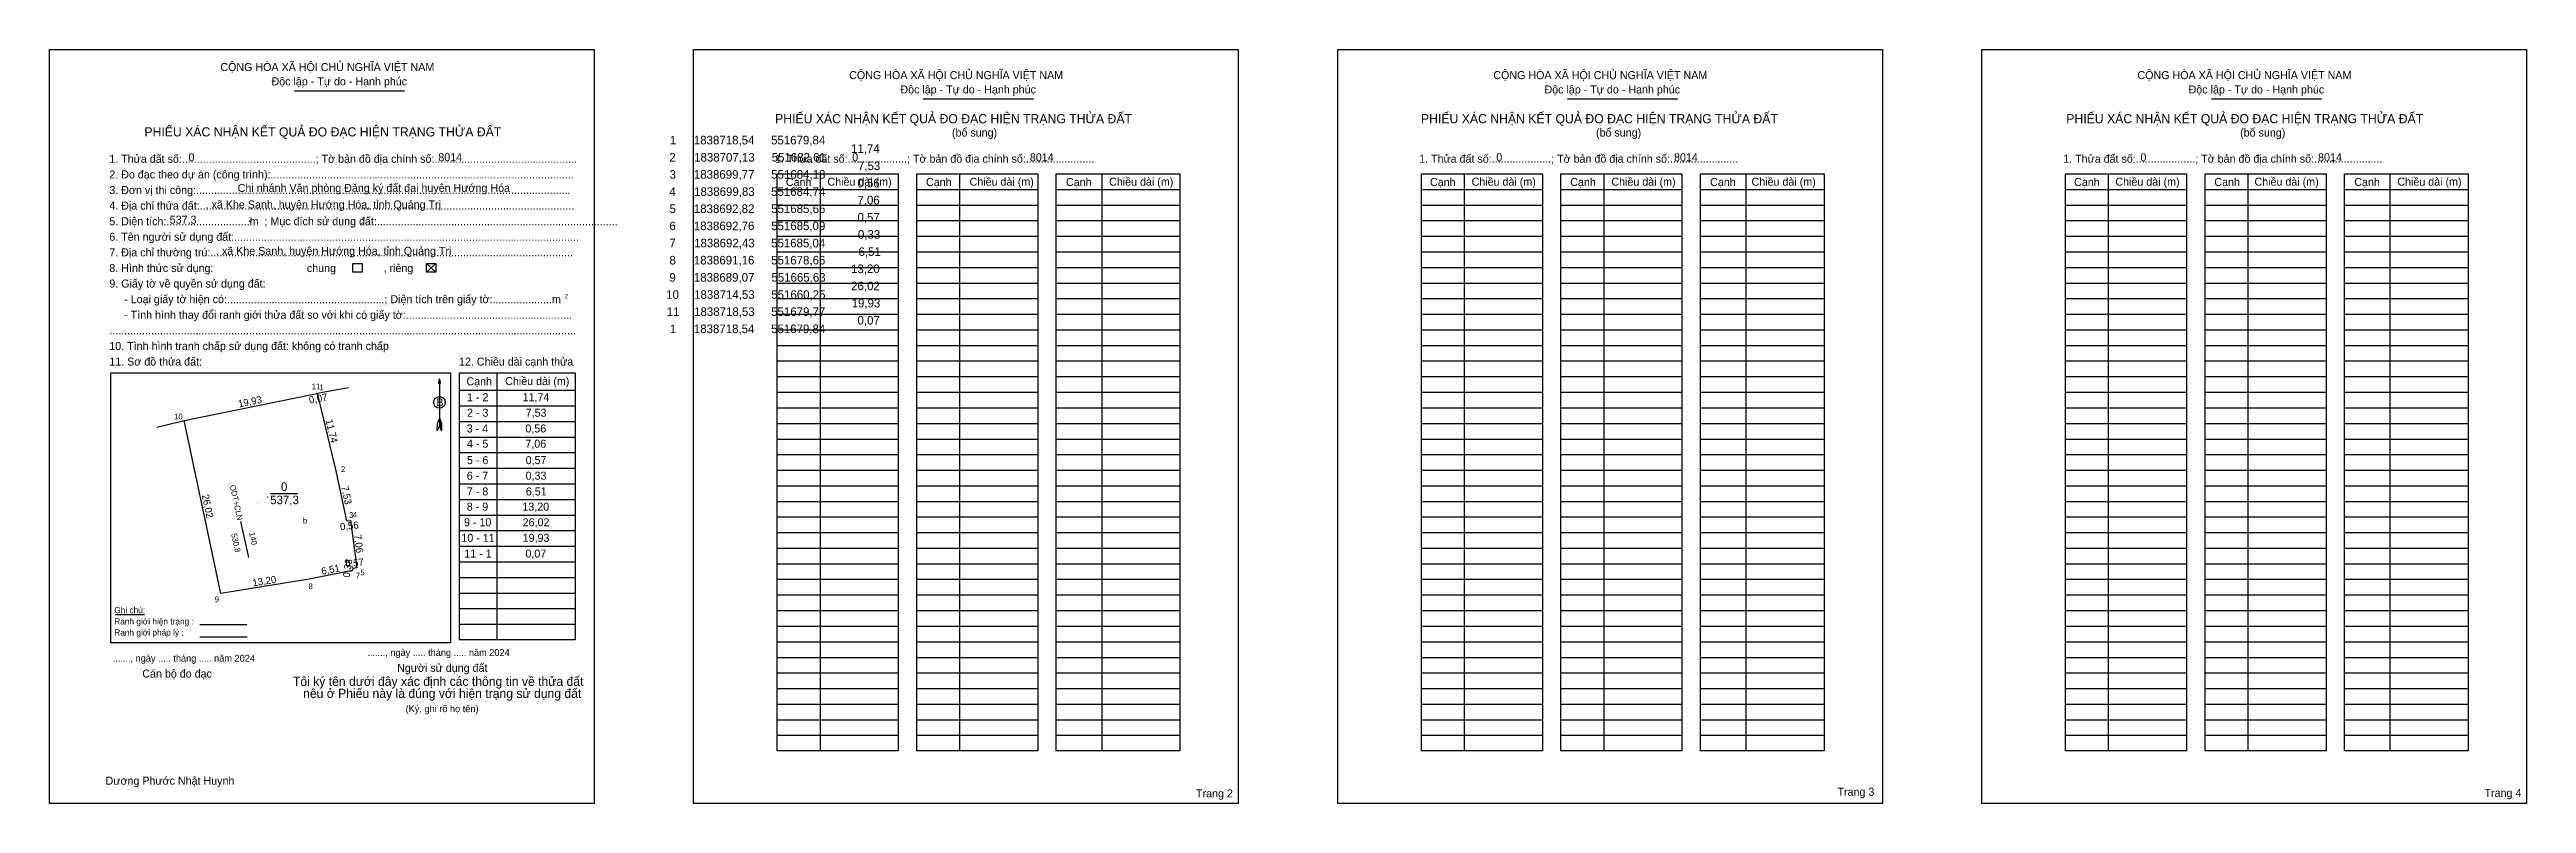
# Model space of a CAD drawing. Extents: x 551640 to 552005, y 1838658 to 1838769.
import ezdxf

# ---------------------------------------------------------------- set-up
doc = ezdxf.new("R2010")
doc.units = 0
for name, color, linetype in [('Level 1', 7, 'Continuous'), ('Level 10', 7, 'Continuous'), ('Level 13', 7, 'Continuous'), ('Level 16', 7, 'Continuous'), ('Level 18', 7, 'Continuous'), ('Level 2', 7, 'Continuous'), ('Level 23', 7, 'Continuous'), ('Level 4', 7, 'Continuous'), ('Level 48', 7, 'Continuous'), ('Level 49', 7, 'Continuous'), ('Level 50', 7, 'Continuous'), ('Level 52', 7, 'Continuous'), ('Level 53', 7, 'Continuous'), ('Level 6', 7, 'Continuous'), ('Level 9', 7, 'Continuous')]:
    doc.layers.add(name, color=color, linetype=linetype)

msp = doc.modelspace()

# ---------------------------------------------------------------- linework, layer by layer
at = {"layer": 'Level 1'}
for p, q in [((551640.4, 1838769.15), (551640.4, 1838769.15)), ((551735.32, 1838769.15), (551735.32, 1838769.15)), ((551676.48, 1838763.07), (551692.71, 1838763.07)), ((551769.15, 1838761.89), (551785.38, 1838761.89)), ((551864.07, 1838761.89), (551880.3, 1838761.89)), ((551958.99, 1838761.89), (551975.22, 1838761.89)), ((551753.95, 1838750.85), (551753.95, 1838665.88)), ((551774.51, 1838750.85), (551774.51, 1838665.88)), ((551795.46, 1838750.85), (551795.46, 1838665.88)), ((551848.87, 1838750.85), (551848.87, 1838665.88)), ((551869.43, 1838750.85), (551869.43, 1838665.88)), ((551890.38, 1838750.85), (551890.38, 1838665.88)), ((551943.79, 1838750.85), (551943.79, 1838665.88)), ((551964.35, 1838750.85), (551964.35, 1838665.88)), ((551985.29, 1838750.85), (551985.29, 1838665.88)), ((551747.64, 1838748.56), (551765.47, 1838748.56)), ((551768.2, 1838748.56), (551786.03, 1838748.56)), ((551788.76, 1838748.56), (551806.98, 1838748.56)), ((551842.56, 1838748.56), (551860.39, 1838748.56)), ((551863.12, 1838748.56), (551880.95, 1838748.56)), ((551883.68, 1838748.56), (551901.9, 1838748.56)), ((551937.48, 1838748.56), (551955.31, 1838748.56)), ((551958.04, 1838748.56), (551975.87, 1838748.56)), ((551978.6, 1838748.56), (551996.81, 1838748.56)), ((551747.64, 1838746.26), (551765.47, 1838746.26)), ((551747.64, 1838743.96), (551765.47, 1838743.96)), ((551768.2, 1838746.26), (551786.03, 1838746.26)), ((551768.2, 1838743.96), (551786.03, 1838743.96)), ((551788.76, 1838746.26), (551806.98, 1838746.26)), ((551788.76, 1838743.96), (551806.98, 1838743.96)), ((551842.56, 1838746.26), (551860.39, 1838746.26)), ((551842.56, 1838743.96), (551860.39, 1838743.96)), ((551863.12, 1838746.26), (551880.95, 1838746.26)), ((551863.12, 1838743.96), (551880.95, 1838743.96)), ((551883.68, 1838746.26), (551901.9, 1838746.26)), ((551883.68, 1838743.96), (551901.9, 1838743.96)), ((551937.48, 1838746.26), (551955.31, 1838746.26)), ((551937.48, 1838743.96), (551955.31, 1838743.96)), ((551958.04, 1838746.26), (551975.87, 1838746.26)), ((551958.04, 1838743.96), (551975.87, 1838743.96)), ((551978.6, 1838746.26), (551996.81, 1838746.26)), ((551978.6, 1838743.96), (551996.81, 1838743.96)), ((551747.64, 1838741.67), (551765.47, 1838741.67)), ((551768.2, 1838741.67), (551786.03, 1838741.67)), ((551788.76, 1838741.67), (551806.98, 1838741.67)), ((551842.56, 1838741.67), (551860.39, 1838741.67)), ((551863.12, 1838741.67), (551880.95, 1838741.67)), ((551883.68, 1838741.67), (551901.9, 1838741.67)), ((551937.48, 1838741.67), (551955.31, 1838741.67)), ((551958.04, 1838741.67), (551975.87, 1838741.67)), ((551978.6, 1838741.67), (551996.81, 1838741.67)), ((551695.93, 1838737.67), (551697.31, 1838736.39)), ((551695.93, 1838736.39), (551697.31, 1838737.67)), ((551747.64, 1838739.37), (551765.47, 1838739.37)), ((551747.64, 1838737.08), (551765.47, 1838737.08)), ((551768.2, 1838739.37), (551786.03, 1838739.37)), ((551768.2, 1838737.08), (551786.03, 1838737.08)), ((551788.76, 1838739.37), (551806.98, 1838739.37)), ((551788.76, 1838737.08), (551806.98, 1838737.08)), ((551842.56, 1838739.37), (551860.39, 1838739.37)), ((551842.56, 1838737.08), (551860.39, 1838737.08)), ((551863.12, 1838739.37), (551880.95, 1838739.37)), ((551863.12, 1838737.08), (551880.95, 1838737.08)), ((551883.68, 1838739.37), (551901.9, 1838739.37)), ((551883.68, 1838737.08), (551901.9, 1838737.08)), ((551937.48, 1838739.37), (551955.31, 1838739.37)), ((551937.48, 1838737.08), (551955.31, 1838737.08)), ((551958.04, 1838739.37), (551975.87, 1838739.37)), ((551958.04, 1838737.08), (551975.87, 1838737.08)), ((551978.6, 1838739.37), (551996.81, 1838739.37)), ((551978.6, 1838737.08), (551996.81, 1838737.08)), ((551747.64, 1838734.78), (551765.47, 1838734.78)), ((551747.64, 1838732.48), (551765.47, 1838732.48)), ((551768.2, 1838734.78), (551786.03, 1838734.78)), ((551768.2, 1838732.48), (551786.03, 1838732.48)), ((551788.76, 1838734.78), (551806.98, 1838734.78)), ((551788.76, 1838732.48), (551806.98, 1838732.48)), ((551842.56, 1838734.78), (551860.39, 1838734.78)), ((551842.56, 1838732.48), (551860.39, 1838732.48)), ((551863.12, 1838734.78), (551880.95, 1838734.78)), ((551863.12, 1838732.48), (551880.95, 1838732.48)), ((551883.68, 1838734.78), (551901.9, 1838734.78)), ((551883.68, 1838732.48), (551901.9, 1838732.48)), ((551937.48, 1838734.78), (551955.31, 1838734.78)), ((551937.48, 1838732.48), (551955.31, 1838732.48)), ((551958.04, 1838734.78), (551975.87, 1838734.78)), ((551958.04, 1838732.48), (551975.87, 1838732.48)), ((551978.6, 1838734.78), (551996.81, 1838734.78)), ((551978.6, 1838732.48), (551996.81, 1838732.48)), ((551747.64, 1838730.19), (551765.47, 1838730.19)), ((551768.2, 1838730.19), (551786.03, 1838730.19)), ((551788.76, 1838730.19), (551806.98, 1838730.19)), ((551842.56, 1838730.19), (551860.39, 1838730.19)), ((551863.12, 1838730.19), (551880.95, 1838730.19)), ((551883.68, 1838730.19), (551901.9, 1838730.19)), ((551937.48, 1838730.19), (551955.31, 1838730.19)), ((551958.04, 1838730.19), (551975.87, 1838730.19)), ((551978.6, 1838730.19), (551996.81, 1838730.19)), ((551747.64, 1838727.89), (551765.47, 1838727.89)), ((551747.64, 1838725.59), (551765.47, 1838725.59)), ((551768.2, 1838727.89), (551786.03, 1838727.89)), ((551768.2, 1838725.59), (551786.03, 1838725.59)), ((551788.76, 1838727.89), (551806.98, 1838727.89)), ((551788.76, 1838725.59), (551806.98, 1838725.59)), ((551842.56, 1838727.89), (551860.39, 1838727.89)), ((551842.56, 1838725.59), (551860.39, 1838725.59)), ((551863.12, 1838727.89), (551880.95, 1838727.89)), ((551863.12, 1838725.59), (551880.95, 1838725.59)), ((551883.68, 1838727.89), (551901.9, 1838727.89)), ((551883.68, 1838725.59), (551901.9, 1838725.59)), ((551937.48, 1838727.89), (551955.31, 1838727.89)), ((551937.48, 1838725.59), (551955.31, 1838725.59)), ((551958.04, 1838727.89), (551975.87, 1838727.89)), ((551958.04, 1838725.59), (551975.87, 1838725.59)), ((551978.6, 1838727.89), (551996.81, 1838727.89)), ((551978.6, 1838725.59), (551996.81, 1838725.59)), ((551649.44, 1838721.54), (551649.44, 1838721.54)), ((551706.32, 1838721.55), (551706.32, 1838682.24)), ((551747.64, 1838723.3), (551765.47, 1838723.3)), ((551768.2, 1838723.3), (551786.03, 1838723.3)), ((551788.76, 1838723.3), (551806.98, 1838723.3)), ((551842.56, 1838723.3), (551860.39, 1838723.3)), ((551863.12, 1838723.3), (551880.95, 1838723.3)), ((551883.68, 1838723.3), (551901.9, 1838723.3)), ((551937.48, 1838723.3), (551955.31, 1838723.3)), ((551958.04, 1838723.3), (551975.87, 1838723.3)), ((551978.6, 1838723.3), (551996.81, 1838723.3)), ((551697.85, 1838720.67), (551697.85, 1838713.72)), ((551700.81, 1838718.99), (551717.84, 1838718.99)), ((551747.64, 1838721), (551765.47, 1838721)), ((551747.64, 1838718.7), (551765.47, 1838718.7)), ((551768.2, 1838721), (551786.03, 1838721)), ((551768.2, 1838718.7), (551786.03, 1838718.7)), ((551788.76, 1838721), (551806.98, 1838721)), ((551788.76, 1838718.7), (551806.98, 1838718.7)), ((551842.56, 1838721), (551860.39, 1838721)), ((551842.56, 1838718.7), (551860.39, 1838718.7)), ((551863.12, 1838721), (551880.95, 1838721)), ((551863.12, 1838718.7), (551880.95, 1838718.7)), ((551883.68, 1838721), (551901.9, 1838721)), ((551883.68, 1838718.7), (551901.9, 1838718.7)), ((551937.48, 1838721), (551955.31, 1838721)), ((551937.48, 1838718.7), (551955.31, 1838718.7)), ((551958.04, 1838721), (551975.87, 1838721)), ((551958.04, 1838718.7), (551975.87, 1838718.7)), ((551978.6, 1838721), (551996.81, 1838721)), ((551978.6, 1838718.7), (551996.81, 1838718.7)), ((551697.54, 1838713.01), (551697.56, 1838714.16)), ((551697.85, 1838714.87), (551697.56, 1838714.16)), ((551697.85, 1838714.87), (551698.14, 1838714.16)), ((551697.85, 1838714.77), (551698.14, 1838714.06)), ((551697.85, 1838714.67), (551698.14, 1838713.96)), ((551697.85, 1838714.57), (551698.15, 1838713.86)), ((551697.85, 1838714.47), (551698.15, 1838713.75)), ((551697.85, 1838714.37), (551698.15, 1838713.65)), ((551697.85, 1838714.27), (551698.15, 1838713.55)), ((551697.85, 1838714.17), (551698.15, 1838713.44)), ((551698.16, 1838713.01), (551698.14, 1838714.16)), ((551700.81, 1838716.69), (551717.84, 1838716.69)), ((551700.81, 1838714.39), (551717.84, 1838714.39)), ((551747.64, 1838716.41), (551765.47, 1838716.41)), ((551768.2, 1838716.41), (551786.03, 1838716.41)), ((551788.76, 1838716.41), (551806.98, 1838716.41)), ((551842.56, 1838716.41), (551860.39, 1838716.41)), ((551863.12, 1838716.41), (551880.95, 1838716.41)), ((551883.68, 1838716.41), (551901.9, 1838716.41)), ((551937.48, 1838716.41), (551955.31, 1838716.41)), ((551958.04, 1838716.41), (551975.87, 1838716.41)), ((551978.6, 1838716.41), (551996.81, 1838716.41)), ((551697.85, 1838713.72), (551697.54, 1838713.01)), ((551697.85, 1838714.07), (551698.15, 1838713.34)), ((551697.85, 1838713.97), (551698.15, 1838713.24)), ((551697.85, 1838713.87), (551698.16, 1838713.14)), ((551697.85, 1838713.72), (551698.16, 1838713.01)), ((551700.81, 1838712.1), (551717.84, 1838712.1)), ((551747.64, 1838714.11), (551765.47, 1838714.11)), ((551747.64, 1838711.81), (551765.47, 1838711.81)), ((551768.2, 1838714.11), (551786.03, 1838714.11)), ((551768.2, 1838711.81), (551786.03, 1838711.81)), ((551788.76, 1838714.11), (551806.98, 1838714.11)), ((551788.76, 1838711.81), (551806.98, 1838711.81)), ((551842.56, 1838714.11), (551860.39, 1838714.11)), ((551842.56, 1838711.81), (551860.39, 1838711.81)), ((551863.12, 1838714.11), (551880.95, 1838714.11)), ((551863.12, 1838711.81), (551880.95, 1838711.81)), ((551883.68, 1838714.11), (551901.9, 1838714.11)), ((551883.68, 1838711.81), (551901.9, 1838711.81)), ((551937.48, 1838714.11), (551955.31, 1838714.11)), ((551937.48, 1838711.81), (551955.31, 1838711.81)), ((551958.04, 1838714.11), (551975.87, 1838714.11)), ((551958.04, 1838711.81), (551975.87, 1838711.81)), ((551978.6, 1838714.11), (551996.81, 1838714.11)), ((551978.6, 1838711.81), (551996.81, 1838711.81)), ((551700.81, 1838709.8), (551717.84, 1838709.8)), ((551700.81, 1838707.5), (551717.84, 1838707.5)), ((551747.64, 1838709.52), (551765.47, 1838709.52)), ((551747.64, 1838707.22), (551765.47, 1838707.22)), ((551768.2, 1838709.52), (551786.03, 1838709.52)), ((551768.2, 1838707.22), (551786.03, 1838707.22)), ((551788.76, 1838709.52), (551806.98, 1838709.52)), ((551788.76, 1838707.22), (551806.98, 1838707.22)), ((551842.56, 1838709.52), (551860.39, 1838709.52)), ((551842.56, 1838707.22), (551860.39, 1838707.22)), ((551863.12, 1838709.52), (551880.95, 1838709.52)), ((551863.12, 1838707.22), (551880.95, 1838707.22)), ((551883.68, 1838709.52), (551901.9, 1838709.52)), ((551883.68, 1838707.22), (551901.9, 1838707.22)), ((551937.48, 1838709.52), (551955.31, 1838709.52)), ((551937.48, 1838707.22), (551955.31, 1838707.22)), ((551958.04, 1838709.52), (551975.87, 1838709.52)), ((551958.04, 1838707.22), (551975.87, 1838707.22)), ((551978.6, 1838709.52), (551996.81, 1838709.52)), ((551978.6, 1838707.22), (551996.81, 1838707.22)), ((551700.81, 1838705.21), (551717.84, 1838705.21)), ((551747.64, 1838704.92), (551765.47, 1838704.92)), ((551768.2, 1838704.92), (551786.03, 1838704.92)), ((551788.76, 1838704.92), (551806.98, 1838704.92)), ((551842.56, 1838704.92), (551860.39, 1838704.92)), ((551863.12, 1838704.92), (551880.95, 1838704.92)), ((551883.68, 1838704.92), (551901.9, 1838704.92)), ((551937.48, 1838704.92), (551955.31, 1838704.92)), ((551958.04, 1838704.92), (551975.87, 1838704.92)), ((551978.6, 1838704.92), (551996.81, 1838704.92)), ((551700.81, 1838702.91), (551717.84, 1838702.91)), ((551700.81, 1838700.61), (551717.84, 1838700.61)), ((551747.64, 1838702.63), (551765.47, 1838702.63)), ((551747.64, 1838700.33), (551765.47, 1838700.33)), ((551768.2, 1838702.63), (551786.03, 1838702.63)), ((551768.2, 1838700.33), (551786.03, 1838700.33)), ((551788.76, 1838702.63), (551806.98, 1838702.63)), ((551788.76, 1838700.33), (551806.98, 1838700.33)), ((551842.56, 1838702.63), (551860.39, 1838702.63)), ((551842.56, 1838700.33), (551860.39, 1838700.33)), ((551863.12, 1838702.63), (551880.95, 1838702.63)), ((551863.12, 1838700.33), (551880.95, 1838700.33)), ((551883.68, 1838702.63), (551901.9, 1838702.63)), ((551883.68, 1838700.33), (551901.9, 1838700.33)), ((551937.48, 1838702.63), (551955.31, 1838702.63)), ((551937.48, 1838700.33), (551955.31, 1838700.33)), ((551958.04, 1838702.63), (551975.87, 1838702.63)), ((551958.04, 1838700.33), (551975.87, 1838700.33)), ((551978.6, 1838702.63), (551996.81, 1838702.63)), ((551978.6, 1838700.33), (551996.81, 1838700.33)), ((551700.81, 1838698.32), (551717.84, 1838698.32)), ((551700.81, 1838696.02), (551717.84, 1838696.02)), ((551747.64, 1838698.03), (551765.47, 1838698.03)), ((551768.2, 1838698.03), (551786.03, 1838698.03)), ((551788.76, 1838698.03), (551806.98, 1838698.03)), ((551842.56, 1838698.03), (551860.39, 1838698.03)), ((551863.12, 1838698.03), (551880.95, 1838698.03)), ((551883.68, 1838698.03), (551901.9, 1838698.03)), ((551937.48, 1838698.03), (551955.31, 1838698.03)), ((551958.04, 1838698.03), (551975.87, 1838698.03)), ((551978.6, 1838698.03), (551996.81, 1838698.03)), ((551700.81, 1838693.72), (551717.84, 1838693.72)), ((551747.64, 1838695.74), (551765.47, 1838695.74)), ((551747.64, 1838693.44), (551765.47, 1838693.44)), ((551768.2, 1838695.74), (551786.03, 1838695.74)), ((551768.2, 1838693.44), (551786.03, 1838693.44)), ((551788.76, 1838695.74), (551806.98, 1838695.74)), ((551788.76, 1838693.44), (551806.98, 1838693.44)), ((551842.56, 1838695.74), (551860.39, 1838695.74)), ((551842.56, 1838693.44), (551860.39, 1838693.44)), ((551863.12, 1838695.74), (551880.95, 1838695.74)), ((551863.12, 1838693.44), (551880.95, 1838693.44)), ((551883.68, 1838695.74), (551901.9, 1838695.74)), ((551883.68, 1838693.44), (551901.9, 1838693.44)), ((551937.48, 1838695.74), (551955.31, 1838695.74)), ((551937.48, 1838693.44), (551955.31, 1838693.44)), ((551958.04, 1838695.74), (551975.87, 1838695.74)), ((551958.04, 1838693.44), (551975.87, 1838693.44)), ((551978.6, 1838695.74), (551996.81, 1838695.74)), ((551978.6, 1838693.44), (551996.81, 1838693.44)), ((551700.81, 1838691.43), (551717.84, 1838691.43)), ((551700.81, 1838689.13), (551717.84, 1838689.13)), ((551747.64, 1838691.15), (551765.47, 1838691.15)), ((551747.64, 1838688.85), (551765.47, 1838688.85)), ((551768.2, 1838691.15), (551786.03, 1838691.15)), ((551768.2, 1838688.85), (551786.03, 1838688.85)), ((551788.76, 1838691.15), (551806.98, 1838691.15)), ((551788.76, 1838688.85), (551806.98, 1838688.85)), ((551842.56, 1838691.15), (551860.39, 1838691.15)), ((551842.56, 1838688.85), (551860.39, 1838688.85)), ((551863.12, 1838691.15), (551880.95, 1838691.15)), ((551863.12, 1838688.85), (551880.95, 1838688.85)), ((551883.68, 1838691.15), (551901.9, 1838691.15)), ((551883.68, 1838688.85), (551901.9, 1838688.85)), ((551937.48, 1838691.15), (551955.31, 1838691.15)), ((551937.48, 1838688.85), (551955.31, 1838688.85)), ((551958.04, 1838691.15), (551975.87, 1838691.15)), ((551958.04, 1838688.85), (551975.87, 1838688.85)), ((551978.6, 1838691.15), (551996.81, 1838691.15)), ((551978.6, 1838688.85), (551996.81, 1838688.85)), ((551700.81, 1838686.83), (551717.84, 1838686.83)), ((551747.64, 1838686.55), (551765.47, 1838686.55)), ((551768.2, 1838686.55), (551786.03, 1838686.55)), ((551788.76, 1838686.55), (551806.98, 1838686.55)), ((551842.56, 1838686.55), (551860.39, 1838686.55)), ((551863.12, 1838686.55), (551880.95, 1838686.55)), ((551883.68, 1838686.55), (551901.9, 1838686.55)), ((551937.48, 1838686.55), (551955.31, 1838686.55)), ((551958.04, 1838686.55), (551975.87, 1838686.55)), ((551978.6, 1838686.55), (551996.81, 1838686.55)), ((551696.08, 1838681.8), (551696.08, 1838681.8)), ((551700.81, 1838684.54), (551717.84, 1838684.54)), ((551747.64, 1838684.26), (551765.47, 1838684.26)), ((551747.64, 1838681.96), (551765.47, 1838681.96)), ((551768.2, 1838684.26), (551786.03, 1838684.26)), ((551768.2, 1838681.96), (551786.03, 1838681.96)), ((551788.76, 1838684.26), (551806.98, 1838684.26)), ((551788.76, 1838681.96), (551806.98, 1838681.96)), ((551842.56, 1838684.26), (551860.39, 1838684.26)), ((551842.56, 1838681.96), (551860.39, 1838681.96)), ((551863.12, 1838684.26), (551880.95, 1838684.26)), ((551863.12, 1838681.96), (551880.95, 1838681.96)), ((551883.68, 1838684.26), (551901.9, 1838684.26)), ((551883.68, 1838681.96), (551901.9, 1838681.96)), ((551937.48, 1838684.26), (551955.31, 1838684.26)), ((551937.48, 1838681.96), (551955.31, 1838681.96)), ((551958.04, 1838684.26), (551975.87, 1838684.26)), ((551958.04, 1838681.96), (551975.87, 1838681.96)), ((551978.6, 1838684.26), (551996.81, 1838684.26)), ((551978.6, 1838681.96), (551996.81, 1838681.96)), ((551747.64, 1838679.66), (551765.47, 1838679.66)), ((551768.2, 1838679.66), (551786.03, 1838679.66)), ((551788.76, 1838679.66), (551806.98, 1838679.66)), ((551842.56, 1838679.66), (551860.39, 1838679.66)), ((551863.12, 1838679.66), (551880.95, 1838679.66)), ((551883.68, 1838679.66), (551901.9, 1838679.66)), ((551937.48, 1838679.66), (551955.31, 1838679.66)), ((551958.04, 1838679.66), (551975.87, 1838679.66)), ((551978.6, 1838679.66), (551996.81, 1838679.66)), ((551747.64, 1838677.37), (551765.47, 1838677.37)), ((551747.64, 1838675.07), (551765.47, 1838675.07)), ((551768.2, 1838677.37), (551786.03, 1838677.37)), ((551768.2, 1838675.07), (551786.03, 1838675.07)), ((551788.76, 1838677.37), (551806.98, 1838677.37)), ((551788.76, 1838675.07), (551806.98, 1838675.07)), ((551842.56, 1838677.37), (551860.39, 1838677.37)), ((551842.56, 1838675.07), (551860.39, 1838675.07)), ((551863.12, 1838677.37), (551880.95, 1838677.37)), ((551863.12, 1838675.07), (551880.95, 1838675.07)), ((551883.68, 1838677.37), (551901.9, 1838677.37)), ((551883.68, 1838675.07), (551901.9, 1838675.07)), ((551937.48, 1838677.37), (551955.31, 1838677.37)), ((551937.48, 1838675.07), (551955.31, 1838675.07)), ((551958.04, 1838677.37), (551975.87, 1838677.37)), ((551958.04, 1838675.07), (551975.87, 1838675.07)), ((551978.6, 1838677.37), (551996.81, 1838677.37)), ((551978.6, 1838675.07), (551996.81, 1838675.07)), ((551747.64, 1838672.77), (551765.47, 1838672.77)), ((551747.64, 1838670.48), (551765.47, 1838670.48)), ((551768.2, 1838672.77), (551786.03, 1838672.77)), ((551768.2, 1838670.48), (551786.03, 1838670.48)), ((551788.76, 1838672.77), (551806.98, 1838672.77)), ((551788.76, 1838670.48), (551806.98, 1838670.48)), ((551842.56, 1838672.77), (551860.39, 1838672.77)), ((551842.56, 1838670.48), (551860.39, 1838670.48)), ((551863.12, 1838672.77), (551880.95, 1838672.77)), ((551863.12, 1838670.48), (551880.95, 1838670.48)), ((551883.68, 1838672.77), (551901.9, 1838672.77)), ((551883.68, 1838670.48), (551901.9, 1838670.48)), ((551937.48, 1838672.77), (551955.31, 1838672.77)), ((551937.48, 1838670.48), (551955.31, 1838670.48)), ((551958.04, 1838672.77), (551975.87, 1838672.77)), ((551958.04, 1838670.48), (551975.87, 1838670.48)), ((551978.6, 1838672.77), (551996.81, 1838672.77)), ((551978.6, 1838670.48), (551996.81, 1838670.48)), ((551747.64, 1838668.18), (551765.47, 1838668.18)), ((551768.2, 1838668.18), (551786.03, 1838668.18)), ((551788.76, 1838668.18), (551806.98, 1838668.18)), ((551842.56, 1838668.18), (551860.39, 1838668.18)), ((551863.12, 1838668.18), (551880.95, 1838668.18)), ((551883.68, 1838668.18), (551901.9, 1838668.18)), ((551937.48, 1838668.18), (551955.31, 1838668.18)), ((551958.04, 1838668.18), (551975.87, 1838668.18)), ((551978.6, 1838668.18), (551996.81, 1838668.18)), ((551720.65, 1838658.15), (551720.65, 1838658.15)), ((551815.57, 1838658.15), (551815.57, 1838658.15))]:
    msp.add_line(p, q, dxfattribs=at)
for points in [[(551747.64, 1838750.85), (551765.47, 1838750.85), (551765.47, 1838665.88), (551747.64, 1838665.88)], [(551768.2, 1838750.85), (551786.03, 1838750.85), (551786.03, 1838665.88), (551768.2, 1838665.88)], [(551788.76, 1838750.85), (551806.98, 1838750.85), (551806.98, 1838665.88), (551788.76, 1838665.88)], [(551842.56, 1838750.85), (551860.39, 1838750.85), (551860.39, 1838665.88), (551842.56, 1838665.88)], [(551863.12, 1838750.85), (551880.95, 1838750.85), (551880.95, 1838665.88), (551863.12, 1838665.88)], [(551883.68, 1838750.85), (551901.9, 1838750.85), (551901.9, 1838665.88), (551883.68, 1838665.88)], [(551937.48, 1838750.85), (551955.31, 1838750.85), (551955.31, 1838665.88), (551937.48, 1838665.88)], [(551958.04, 1838750.85), (551975.87, 1838750.85), (551975.87, 1838665.88), (551958.04, 1838665.88)], [(551978.6, 1838750.85), (551996.81, 1838750.85), (551996.81, 1838665.88), (551978.6, 1838665.88)], [(551649.44, 1838721.54), (551699.48, 1838721.54), (551699.48, 1838681.8), (551649.44, 1838681.8)], [(551700.81, 1838721.55), (551717.84, 1838721.55), (551717.84, 1838682.24), (551700.81, 1838682.24)]]:
    msp.add_lwpolyline(points, close=True, dxfattribs=at)
msp.add_lwpolyline([(551698.05, 1838719.93), (551697.85, 1838720.67), (551697.65, 1838719.93)], dxfattribs=at)
msp.add_circle((551697.85, 1838717.2), 0.848, dxfattribs=at)
at = {"layer": 'Level 10'}
for p, q in [((551650.13, 1838685.98), (551654.37, 1838685.98)), ((551662.57, 1838684.48), (551669.47, 1838684.48)), ((551662.57, 1838682.67), (551669.53, 1838682.67))]:
    msp.add_line(p, q, dxfattribs=at)
msp.add_lwpolyline([(551685.04, 1838692.43), (551678.66, 1838691.16), (551665.63, 1838689.07), (551660.25, 1838714.53), (551679.77, 1838718.53), (551679.84, 1838718.54), (551682.61, 1838707.13), (551684.18, 1838699.77), (551684.74, 1838699.83), (551685.66, 1838692.82), (551685.09, 1838692.76)], close=True, dxfattribs=at)
at = {"layer": 'Level 13'}
for p, q in [((551672.82, 1838703.89), (551672.82, 1838703.89)), ((551668.55, 1838699.65), (551669.7, 1838694.37))]:
    msp.add_line(p, q, dxfattribs=at)
at = {"layer": 'Level 2'}
for points in [[(551640.4, 1838769.15), (551720.65, 1838769.15), (551720.65, 1838658.15), (551640.4, 1838658.15)], [(551735.32, 1838769.15), (551815.57, 1838769.15), (551815.57, 1838658.15), (551735.32, 1838658.15)], [(551830.24, 1838769.15), (551910.49, 1838769.15), (551910.49, 1838658.15), (551830.24, 1838658.15)], [(551925.16, 1838769.15), (552005.41, 1838769.15), (552005.41, 1838658.15), (551925.16, 1838658.15)]]:
    msp.add_lwpolyline(points, close=True, dxfattribs=at)
at = {"layer": 'Level 23'}
msp.add_lwpolyline([(551656.21, 1838713.57), (551660.25, 1838714.53), (551679.77, 1838718.53), (551679.84, 1838718.54), (551684.48, 1838719.37)], dxfattribs=at)
at = {"layer": 'Level 50'}
for points in [[(551685.09, 1838737.67), (551686.47, 1838737.67), (551686.47, 1838736.39), (551685.09, 1838736.39)], [(551695.93, 1838737.67), (551697.31, 1838737.67), (551697.31, 1838736.39), (551695.93, 1838736.39)]]:
    msp.add_lwpolyline(points, close=True, dxfattribs=at)
at = {"layer": 'Level 9'}
msp.add_line((551672.92, 1838703.81), (551676.97, 1838703.81), dxfattribs=at)

# ---------------------------------------------------------------- texts
at = {"layer": 'Level 1'}
for s, height, p in [('CỘNG HÒA XÃ HỘI CHỦ NGHĨA VIỆT NAM', 1.1788, (551665.57, 1838765.99)), ('CỘNG HÒA XÃ HỘI CHỦ NGHĨA VIỆT NAM', 1.1788, (551758.24, 1838764.8)), ('CỘNG HÒA XÃ HỘI CHỦ NGHĨA VIỆT NAM', 1.1788, (551853.16, 1838764.8)), ('CỘNG HÒA XÃ HỘI CHỦ NGHĨA VIỆT NAM', 1.1788, (551948.08, 1838764.8)), ('Độc lập - Tự do - Hạnh phúc', 1.1788, (551673.11, 1838763.88)), ('Độc lập - Tự do - Hạnh phúc', 1.1788, (551765.78, 1838762.69)), ('Độc lập - Tự do - Hạnh phúc', 1.1788, (551860.7, 1838762.69)), ('Độc lập - Tự do - Hạnh phúc', 1.1788, (551955.62, 1838762.69)), ('PHIẾU XÁC NHẬN KẾT QUẢ ĐO ĐẠC HIỆN TRẠNG THỬA ĐẤT', 1.3474, (551654.38, 1838756.36)), ('PHIẾU XÁC NHẬN KẾT QUẢ ĐO ĐẠC HIỆN TRẠNG THỬA ĐẤT', 1.3474, (551747.32, 1838758.3)), ('PHIẾU XÁC NHẬN KẾT QUẢ ĐO ĐẠC HIỆN TRẠNG THỬA ĐẤT', 1.3474, (551842.5, 1838758.3)), ('PHIẾU XÁC NHẬN KẾT QUẢ ĐO ĐẠC HIỆN TRẠNG THỬA ĐẤT', 1.3474, (551937.59, 1838758.3)), ('(bổ sung)', 1.179, (551773.38, 1838756.34)), ('(bổ sung)', 1.179, (551868.29, 1838756.34)), ('(bổ sung)', 1.179, (551963.21, 1838756.34)), ('2. Đo đạc theo dự án (công trình):......................................................................................................', 1.17881, (551649.21, 1838750.18)), ('1. Thửa đất số:.............................................; Tờ bản đồ địa chính số:................................................', 1.17881, (551649.21, 1838752.48)), ('1. Thửa đất số:....................; Tờ bản đồ địa chính số:.......................', 1.1788, (551747.31, 1838752.49)), ('1. Thửa đất số:....................; Tờ bản đồ địa chính số:.......................', 1.1788, (551842.23, 1838752.49)), ('1. Thửa đất số:....................; Tờ bản đồ địa chính số:.......................', 1.1788, (551937.14, 1838752.49)), ('3. Đơn vị thi công:..............................................................................................................................', 1.17881, (551649.21, 1838747.88)), ('Chi nhánh Văn phòng Đăng ký đất đai huyện Hướng Hóa', 1.1788, (551668.13, 1838748.19)), ('Cạnh', 1.179, (551748.91, 1838749.06)), ('Chiều dài (m)', 1.1788, (551755.04, 1838749.11)), ('Cạnh', 1.179, (551769.57, 1838749.06)), ('Chiều dài (m)', 1.1788, (551775.98, 1838749.11)), ('Cạnh', 1.179, (551790.19, 1838749.06)), ('Chiều dài (m)', 1.1788, (551796.54, 1838749.11)), ('Cạnh', 1.179, (551843.83, 1838749.06)), ('Chiều dài (m)', 1.1788, (551849.96, 1838749.11)), ('Cạnh', 1.179, (551864.49, 1838749.06)), ('Chiều dài (m)', 1.1788, (551870.56, 1838749.11)), ('Cạnh', 1.179, (551885.11, 1838749.06)), ('Chiều dài (m)', 1.1788, (551891.21, 1838749.11)), ('Cạnh', 1.179, (551938.75, 1838749.06)), ('Chiều dài (m)', 1.1788, (551944.83, 1838749.11)), ('Cạnh', 1.179, (551959.41, 1838749.06)), ('Chiều dài (m)', 1.1788, (551965.33, 1838749.11)), ('Cạnh', 1.179, (551980.03, 1838749.06)), ('Chiều dài (m)', 1.1788, (551986.38, 1838749.11)), ('4. Địa chỉ thửa đất:..............................................................................................................................', 1.17881, (551649.21, 1838745.59)), ('5. Diện tích:............................m  ; Mục đích sử dụng đất:.................................................................................', 1.17881, (551649.21, 1838743.29)), ('2', 0.674, (551669.72, 1838743.83)), ('6. Tên người sử dụng đất:....................................................................................................................', 1.17881, (551649.21, 1838741)), ('7. Địa chỉ thường trú:..........................................................................................................................', 1.17881, (551649.21, 1838738.7)), ('chung                , riêng', 1.1788, (551678.32, 1838736.39)), ('9. Giấy tờ về quyền sử dụng đất:', 1.1788, (551649.21, 1838734.11)), ('     - Loại giấy tờ hiện có:.....................................................; Diện tích trên giấy tờ:....................m', 1.17881, (551649.21, 1838731.81)), ('2', 0.674, (551716.28, 1838732.5)), ('     - Tình hình thay đổi ranh giới thửa đất so với khi có giấy tờ:........................................................', 1.17881, (551649.21, 1838729.51)), ('10. Tình hình tranh chấp sử dụng đất: không có tranh chấp', 1.1788, (551649.21, 1838724.92)), ('.............................................................................................................................................................', 1.17881, (551649.21, 1838727.22)), ('11. Sơ đồ thửa đất:', 1.1788, (551649.21, 1838722.62)), ('12. Chiều dài cạnh thửa', 1.1788, (551700.74, 1838722.62)), ('B', 1.15, (551697.42, 1838716.64)), ('Cạnh', 1.179, (551701.84, 1838719.71)), ('Chiều dài (m)', 1.1788, (551707.54, 1838719.75)), ('Ghi chú:', 0.912, (551649.94, 1838686.16)), ('Ranh giới hiện trạng :', 0.9121, (551649.94, 1838684.5)), ('Ranh giới pháp lý :', 0.9121, (551649.94, 1838682.86)), ('......., ngày ..... tháng ..... năm 2024', 1.0105, (551649.71, 1838679.02)), ('Cán bộ đo đạc', 1.1788, (551654.07, 1838676.68)), ('......., ngày ..... tháng ..... năm 2024', 1.0105, (551687.25, 1838679.86)), ('Người sử dụng đất', 1.1788, (551691.62, 1838677.52)), ('Tôi ký tên dưới đây xác định các thông tin về thửa đất', 1.3396, (551676.27, 1838675.46)), (' nêu ở Phiếu này là đúng với hiện trạng sử dụng đất', 1.3396, (551677.27, 1838673.69)), ('(Ký, ghi rõ họ tên)', 1.0105, (551692.88, 1838671.59)), ('Dương Phước Nhật Huynh', 1.1788, (551648.66, 1838660.91)), ('Trang 2', 1.179, (551809.35, 1838659.04)), ('Trang 3', 1.179, (551903.88, 1838659.27)), ('Trang 4', 1.179, (551999.23, 1838659.11))]:
    msp.add_text(s, height=height, dxfattribs=at).set_placement(p)
at = {"layer": 'Level 13'}
for s, height, p in [('.', 1.26, (551672.33, 1838703.18)), ('537,3', 1.263, (551672.92, 1838702.21)), ('0', 1.26, (551674.51, 1838704.15))]:
    msp.add_text(s, height=height, dxfattribs=at).set_placement(p)
msp.add_text('140', height=0.842, rotation=282.3009, dxfattribs=at).set_placement((551669.81, 1838697.98))
at = {"layer": 'Level 16'}
msp.add_text('b', height=0.842, dxfattribs=at).set_placement((551677.74, 1838699.37))
at = {"layer": 'Level 18'}
msp.add_text('Nguyễn Trần Ngọc Trâm', height=0.0842, dxfattribs=at).set_placement((551670.96, 1838702.37))
at = {"layer": 'Level 2'}
msp.add_text('ODT+CLN', height=0.842, rotation=282.3009, dxfattribs=at).set_placement((551666.96, 1838704.94))
at = {"layer": 'Level 4'}
msp.add_text('530.8', height=0.842, rotation=282.3009, dxfattribs=at).set_placement((551667.16, 1838697.81))
at = {"layer": 'Level 48'}
msp.add_text('8. Hình thức sử dụng:', height=1.1789, dxfattribs=at).set_placement((551649.21, 1838736.4))
at = {"layer": 'Level 49'}
for s, rotation, p in [('19,93', 11.5806, (551668.31, 1838716.44)), ('0,07', 10.1553, (551678.73, 1838717.02)), ('11,74', 283.6495, (551681.06, 1838714.57)), ('26,02', 281.9317, (551662.83, 1838703.53)), ('7,53', 282.0261, (551683.37, 1838704.77)), ('0,56', 5.6997, (551683.26, 1838698.37)), ('7,06', 277.4678, (551685.27, 1838697.68)), ('6,51', 11.2581, (551680.56, 1838691.8)), ('0,33', 81.3844, (551684.62, 1838691.35)), ('0,57', 6.124, (551684.03, 1838692.9)), ('13,20', 9.1126, (551670.4, 1838690.09))]:
    msp.add_text(s, height=1.053, rotation=rotation, dxfattribs=at).set_placement(p)
at = {"layer": 'Level 52'}
for s, p in [('1 - 2', (551701.92, 1838717.38)), ('11,74', (551710.11, 1838717.38)), ('2 - 3', (551701.92, 1838715.09)), ('7,53', (551710.56, 1838715.09)), ('3 - 4', (551701.88, 1838712.77)), ('4 - 5', (551701.91, 1838710.53)), ('0,56', (551710.52, 1838712.77)), ('7,06', (551710.52, 1838710.53)), ('6 - 7', (551701.89, 1838705.82)), ('5 - 6', (551701.91, 1838708.11)), ('0,57', (551710.56, 1838708.11)), ('0,33', (551710.56, 1838705.82)), ('7 - 8', (551701.9, 1838703.5)), ('6,51', (551710.59, 1838703.5)), ('9 - 10', (551701.48, 1838698.96)), ('8 - 9', (551701.89, 1838701.26)), ('13,20', (551710.08, 1838701.26)), ('26,02', (551710.12, 1838698.96)), ('10 - 11', (551701.09, 1838696.67)), ('19,93', (551710.12, 1838696.67)), ('11 - 1', (551701.52, 1838694.35)), ('0,07', (551710.53, 1838694.35))]:
    msp.add_text(s, height=1.179, dxfattribs=at).set_placement(p)
at = {"layer": 'Level 53'}
for s, height, p in [('1', 1.26, (551731.81, 1838755.19)), ('1838718,54', 1.263, (551735.35, 1838755.19)), ('551679,84', 1.263, (551746.73, 1838755.19)), ('11,74', 1.263, (551758.51, 1838753.93)), ('2', 1.26, (551731.74, 1838752.66)), ('3', 1.26, (551731.78, 1838750.14)), ('1838699,77', 1.263, (551735.35, 1838750.14)), ('1838707,13', 1.263, (551735.39, 1838752.66)), ('551684,18', 1.263, (551746.75, 1838750.14)), ('551682,61', 1.263, (551746.82, 1838752.66)), ('7,53', 1.263, (551759.53, 1838751.4)), ('4', 1.26, (551731.73, 1838747.61)), ('1838699,83', 1.263, (551735.39, 1838747.61)), ('551684,74', 1.263, (551746.73, 1838747.61)), ('0,56', 1.263, (551759.45, 1838748.87)), ('7,06', 1.263, (551759.45, 1838746.35)), ('6', 1.26, (551731.74, 1838742.56)), ('5', 1.26, (551731.76, 1838745.08)), ('1838692,82', 1.263, (551735.35, 1838745.08)), ('1838692,76', 1.263, (551735.35, 1838742.56)), ('551685,66', 1.263, (551746.74, 1838745.08)), ('551685,09', 1.263, (551746.74, 1838742.56)), ('0,57', 1.263, (551759.46, 1838743.82)), ('7', 1.26, (551731.74, 1838740.03)), ('1838692,43', 1.263, (551735.39, 1838740.03)), ('551685,04', 1.263, (551746.73, 1838740.03)), ('0,33', 1.263, (551759.53, 1838741.3)), ('6,51', 1.263, (551759.61, 1838738.77)), ('9', 1.26, (551731.74, 1838734.98)), ('8', 1.26, (551731.75, 1838737.51)), ('1838691,16', 1.263, (551735.35, 1838737.51)), ('1838689,07', 1.263, (551735.35, 1838734.98)), ('551678,66', 1.263, (551746.74, 1838737.51)), ('551665,63', 1.263, (551746.78, 1838734.98)), ('13,20', 1.263, (551758.51, 1838736.24)), ('10', 1.263, (551731.27, 1838732.45)), ('1838714,53', 1.263, (551735.39, 1838732.45)), ('551660,25', 1.263, (551746.76, 1838732.45)), ('26,02', 1.263, (551758.52, 1838733.72)), ('19,93', 1.263, (551758.6, 1838731.19)), ('11', 1.263, (551731.35, 1838729.93)), ('1838718,53', 1.263, (551735.39, 1838729.93)), ('551679,77', 1.263, (551746.74, 1838729.93)), ('0,07', 1.263, (551759.46, 1838728.66)), ('1', 1.26, (551731.81, 1838727.4)), ('1838718,54', 1.263, (551735.35, 1838727.4)), ('551679,84', 1.263, (551746.73, 1838727.4))]:
    msp.add_text(s, height=height, dxfattribs=at).set_placement(p)
at = {"layer": 'Level 6'}
for s, height, p in [('0', 1.18, (551660.88, 1838752.7)), ('8014', 1.179, (551697.69, 1838752.71)), ('0', 1.18, (551758.68, 1838752.7)), ('8014', 1.179, (551784.87, 1838752.7)), ('0', 1.18, (551853.6, 1838752.7)), ('8014', 1.179, (551879.79, 1838752.7)), ('0', 1.18, (551948.52, 1838752.7)), ('8014', 1.179, (551974.7, 1838752.7)), (', xã Khe Sanh, huyện Hướng Hóa, tỉnh Quảng Trị', 1.1789, (551663.4, 1838745.75)), ('537,3', 1.179, (551658.11, 1838743.52)), ('.', 1.18, (551686.2, 1838743.48)), (', xã Khe Sanh, huyện Hướng Hóa, tỉnh Quảng Trị', 1.1789, (551664.93, 1838738.92))]:
    msp.add_text(s, height=height, dxfattribs=at).set_placement(p)
at = {"layer": 'Level 9'}
for s, p in [('11', (551679.03, 1838719.14)), ('1', (551680.18, 1838719)), ('10', (551658.77, 1838714.69)), ('2', (551683.35, 1838706.94)), ('3', (551684.54, 1838700.2)), ('4', (551685.1, 1838700.23)), ('6', (551684.07, 1838693.1)), ('5', (551686.21, 1838691.75)), ('9', (551664.75, 1838687.78)), ('8', (551678.57, 1838689.7)), ('7', (551685.52, 1838691.28))]:
    msp.add_text(s, height=0.842, dxfattribs=at).set_placement(p)

doc.saveas('drawing.dxf')
